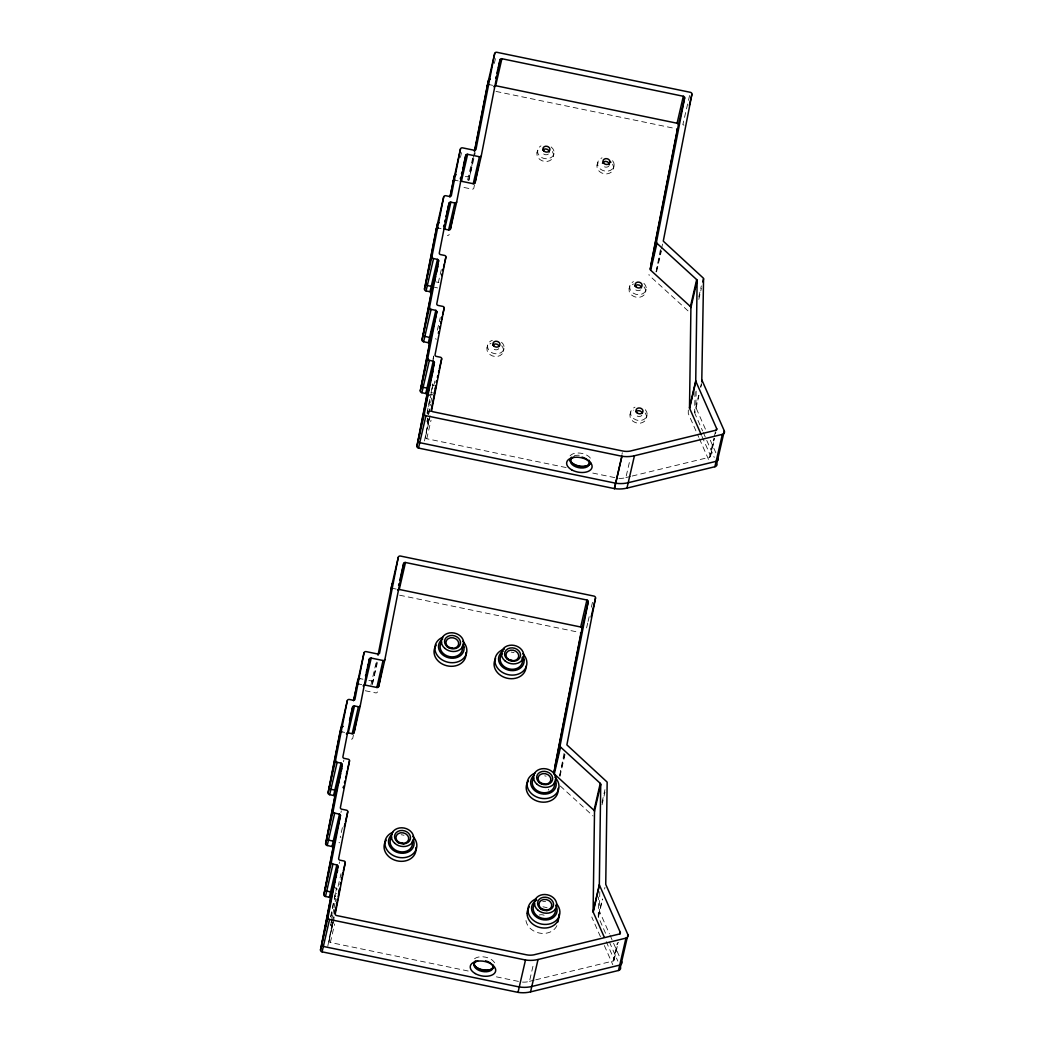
<?xml version="1.0" encoding="UTF-8"?>
<svg xmlns="http://www.w3.org/2000/svg" width="1045" height="1045" viewBox="0 0 1045 1045"><rect width="100%" height="100%" fill="white"/><g stroke="black" fill="none" stroke-linecap="round" stroke-linejoin="round"><path stroke-width="0.75" stroke-dasharray="5 3.75" d="M605.551 933.25L598.432 917.105A2.377 1.946 13 0 1 598.276 916.374L598.537 897.041M599.791 891.659L599.516 910.979A2.377 1.946 13 0 0 599.673 911.71L609.379 933.734M688.315 409.98L688.263 413.219A1.607 1.319 13 0 0 688.368 413.716L698.792 437.346M694.964 391.679L694.677 412.605L698.648 395.415M696.14 391.117L695.918 407.21A2.377 1.946 13 0 0 696.074 407.942L706.433 431.441M333.721 909.424L330.612 925.347L331.866 927.228L333.303 919.809M428.28 423.473L429.404 417.569M331.866 927.228L332.101 925.922L330.442 924.629M427.013 421.605L428.346 423.016M432.748 385.422L432.199 384.051L433.61 385.161M428.437 422.52L427.131 420.926L430.409 404.128M353.393 735.027L352.792 738.136A1.607 1.319 13 0 1 350.95 739.115L348.325 738.567M433.048 359.101L433.662 355.979M433.074 359.937L433.688 356.815M468.787 180.302L473.163 157.886M474.404 152.492L469.675 176.67L465.286 176.67M372.386 684.07L377.062 661.054M427.052 412.971L430.031 397.688M428.45 414.081L427.17 413.807L432.695 385.644L433.688 385.853M430.71 402.599L431.611 398.014M330.651 916.726L333.93 899.928M330.886 917.014L336.399 888.851L335.798 887.819M429.808 408.882L428.763 414.055M424.479 440.938L429.038 417.634M474.443 184.939L473.829 188.139A1.607 1.319 13 0 1 471.987 189.119L463.105 187.277M566.103 467.559L426.752 438.73A1.607 1.319 13 0 1 425.419 437.11L429.064 418.457M334.008 907.896L334.909 903.311M335.21 901.783L335.798 898.726L334.23 898.4M327.777 946.261L332.336 922.944M332.637 921.39L333.538 916.726M468.212 971.014L330.351 942.485A1.607 1.319 13 0 1 329.018 940.866L332.663 922.212M656.129 271.674L660.479 249.363M559.728 775.442L564.705 749.944M432.382 394.109L432.199 394.971L430.631 394.644M334.4 897.55L336.399 888.772L335.772 887.832L337.208 888.916M334.217 917.027L333.956 918.228M373.313 680.269L372.177 681.079L368.885 680.439M431.062 392.528L432.8 385.004L432.173 384.064M460.44 157.39L461.537 152.635M438.926 282.62A1.607 1.319 13 0 0 438.351 282.411L441.656 268.134M494.337 63.405L495.434 58.651M467.624 179.988L473.006 156.672M468.787 180.563L475.214 152.714M437.346 330.207L440.285 317.51M343.452 761.753L343.844 760.068M434.119 384.194L434.851 381.02M427.758 418.457L427.091 421.331L428.411 422.951L430.07 415.766M425.419 437.11L429.822 418.065M426.752 438.73L431.036 420.181M340.931 812.566L341.31 810.881M370.91 685.102L376.605 660.427M372.386 684.318L377.363 662.739M342.407 827.627L340.213 837.149A1.607 1.319 13 0 1 340.918 837.437M339.194 863.536L339.573 861.851M338.084 886.369L341.01 873.672M332.01 919.339L330.625 925.334M331.892 927.202L333.015 922.408M329.018 940.866L334.518 917.066M330.351 942.485L334.635 923.95M486.996 347.88L487.61 345.19M536.973 152.857L537.6 150.166M503.416 351.277L504.03 348.586M553.393 156.254L554.02 153.563M597.022 165.254L597.649 162.563M613.441 168.65L614.068 165.959M629.129 288.733L629.743 286.043M689.595 95.487L682.855 124.668A1.933 1.581 13 0 1 684.109 125.413M645.549 292.13L646.163 289.439M656.129 271.922L661.08 250.434M661.459 248.841L662.556 244.086M656.652 271.373L661.302 251.218M630.017 414.591L630.644 411.9M621.958 454.379L622.337 452.694M587.708 623.042L586.454 628.437A1.933 1.581 13 0 1 587.812 629.312M588.074 621.462L589.171 616.694M591.365 607.184L593.194 599.242M618.875 478.323A16.263 13.337 13 0 0 625.877 477.578L630.161 459.029M559.728 775.69L564.679 754.19M559.937 776.487L565.267 753.406M646.45 417.987L647.064 415.296M522.474 982.091A16.263 13.337 13 0 0 529.475 981.333L533.76 962.798M698.778 297.002L701.339 285.899M698.805 299.419L701.365 288.315M602.011 802.351L604.937 789.654M602.038 804.768L604.964 792.084M700.594 386.99L701.365 383.619M699 395.258L694.834 413.337L702.593 430.958M700.829 387.316L701.561 384.142M598.276 916.374L602.247 899.183M604.572 889.06L604.964 887.375M598.432 917.105L602.599 899.013M632.186 476.037L709.529 457.24L713.918 438.208M714.284 436.614L715.381 431.859M709.529 457.24A1.607 1.319 13 0 0 710.456 455.581L714.349 438.73M715.511 433.675L715.903 431.99M710.561 456.103L714.597 438.573M535.785 979.805L613.128 961.008L617.151 943.557M613.128 961.008A1.607 1.319 13 0 0 614.055 959.349L617.948 942.499M614.16 959.872L618.196 942.342M430.997 411.364L427.627 411.612M625.877 477.578L630.605 476.429M529.475 981.333L534.204 980.184M489.426 84.658L492.626 85.324M496.009 91.424L675.841 128.626M455.163 180.236L458.128 180.85M438.417 228.097L441.055 228.646M435.726 281.863L438.351 282.411M434.485 287.257L437.11 287.806A1.607 1.319 13 0 1 437.541 287.937M432.748 385.252L434.328 385.579M431.089 392.437L432.369 392.711M592.789 473.072L615.022 477.669M393.024 588.426L396.225 589.08M399.608 595.193L579.439 632.395M360.002 678.597L362.968 679.211M358.762 683.992L361.727 684.606M365.228 690.732L375.586 692.874A1.607 1.319 13 0 0 377.415 691.908M342.015 731.866L344.654 732.401M336.294 889.413L336.986 889.556M334.687 896.205L335.667 896.414M331.226 915.381L332.806 915.707L331.761 917.784M330.494 925.047L332.01 926.719M496.388 976.84L518.62 981.438M688.002 310.861L649.454 275.632A1.607 1.319 13 0 1 649.01 274.456M560.277 786.01L592.802 815.727A1.607 1.319 13 0 1 593.037 816.001M710.313 440.245L716.138 453.465M703.246 432.421L714.244 457.383M701.992 436.379L710.456 455.581M699.445 438.822L709.202 460.976M610.032 935.197L619.084 955.757M609.431 942.054L617.843 961.152M606.231 941.623L614.055 959.349M600.431 936.673L591.966 917.471A1.607 1.319 13 0 1 591.862 916.974M604.337 945.542L612.801 964.744M612.605 164.274A8.386 6.884 13 0 1 609.209 173.339A8.386 6.884 13 0 1 597.988 169.839A8.386 6.884 13 0 1 601.032 160.669M612.592 160.682A8.386 6.884 13 0 1 610.398 170.4A8.386 6.884 13 0 1 598.68 167.239A8.386 6.884 13 0 1 602.011 157.834M609.013 165.789A3.553 2.913 13 0 1 603.213 165.998M552.361 151.577A8.386 6.884 13 0 1 549.5 160.799A8.386 6.884 13 0 1 538.149 157.743A8.386 6.884 13 0 1 540.644 148.416M551.185 146.966A8.386 6.884 13 0 1 551.695 157.181A8.386 6.884 13 0 1 539.481 155.901A8.386 6.884 13 0 1 540.931 145.882M548.377 154.046A3.553 2.913 13 0 1 542.616 152.857M644.073 286.866A8.386 6.884 13 0 1 641.878 296.571A8.386 6.884 13 0 1 630.161 293.423A8.386 6.884 13 0 1 633.479 284.005M643.916 283.339A8.386 6.884 13 0 1 643.354 293.41A8.386 6.884 13 0 1 631.298 291.411A8.386 6.884 13 0 1 633.414 281.601M640.52 289.935A3.553 2.913 13 0 1 635.804 289.909M645.196 413.01A8.386 6.884 13 0 1 642.779 422.428A8.386 6.884 13 0 1 631.271 419.567A8.386 6.884 13 0 1 633.688 410.149M645.353 409.744A8.386 6.884 13 0 1 643.615 419.633A8.386 6.884 13 0 1 631.755 416.681A8.386 6.884 13 0 1 635.007 407.171M641.839 415.374A3.553 2.913 13 0 1 636.222 415.335M501.691 345.725A8.386 6.884 13 0 1 500.072 355.561A8.386 6.884 13 0 1 488.237 352.857A8.386 6.884 13 0 1 490.993 343.296M501.509 342.237A8.386 6.884 13 0 1 501.117 352.622A8.386 6.884 13 0 1 488.786 350.062A8.386 6.884 13 0 1 492.326 340.33M498.805 348.664A3.553 2.913 13 0 1 493.423 348.847M449.193 234.38A1.607 1.319 13 0 1 447.351 235.347M435.373 338.776A1.607 1.319 13 0 1 436.314 339.272M574.319 455.777A9.679 5.538 11 0 1 582.222 455.777M570.074 455.855A11.286 6.453 11 0 1 580.275 453.125A11.286 6.453 11 0 1 590.608 458.402M556.894 925.635A16.119 13.219 13 0 1 539.298 933.041A16.119 13.219 13 0 1 525.844 919.208M542.943 906.825A16.119 13.219 13 0 1 547.201 907.883M539.22 914.989A6.453 5.29 13 0 1 546.143 916.426M542.695 901.299A16.119 13.219 13 0 1 545.608 901.678M544.706 775.821A16.119 13.219 13 0 1 546.117 776.174M548.573 789.145A6.453 5.29 13 0 1 548.494 790.111M401.149 834.733A16.119 13.219 13 0 1 403.984 835.308M511.188 652.106A16.119 13.219 13 0 1 514.022 652.681M338.972 842.531A1.607 1.319 13 0 1 339.664 842.832M336.464 893.344A1.607 1.319 13 0 1 336.895 893.488M474.534 958.748A11.286 6.453 11 0 1 485.363 957.129A11.286 6.453 11 0 1 494.598 962.824"/><path stroke-width="1.5" d="M604.284 937.195L593.207 912.076A1.607 1.319 13 0 1 593.103 911.58L594.514 811.325L600.731 784.351A1.607 1.319 13 0 0 600.274 783.358L560.525 747.044A1.607 1.319 13 0 1 560.081 745.856L588.244 601.646A1.607 1.319 13 0 0 586.911 600.026L405.486 562.497A1.607 1.319 13 0 0 403.657 563.464L400.927 575.272M593.103 911.58L599.334 884.619L600.731 784.351M701.339 434.903L689.609 408.321A1.607 1.319 13 0 1 689.504 407.824L690.915 307.557L697.133 280.582A1.607 1.319 13 0 0 696.675 279.603L656.926 243.276A1.607 1.319 13 0 1 656.482 242.087L684.645 97.89A1.607 1.319 13 0 0 683.312 96.258L501.887 58.729A1.607 1.319 13 0 0 500.059 59.709L498.112 68.134M689.504 407.824L695.735 380.85L697.133 280.582M701.757 381.934L703.559 278.806A1.372 1.123 13 0 0 703.167 277.957L663.275 241.16L691.921 94.259A1.933 1.581 13 0 0 690.327 92.313L496.897 52.302A1.933 1.581 13 0 0 494.703 53.465L487.231 85.821L474.417 151.486M342.224 764.483L333.107 811.194A1.933 1.581 13 0 0 334.687 813.141L339.625 814.173L340.5 815.322L333.015 847.782L332.271 846.581L327.216 845.509A1.933 1.581 13 0 1 325.635 843.563L334.753 796.839L342.224 764.483A1.594 1.306 13 0 0 341.075 763.137L337.143 762.327A1.933 1.581 13 0 1 335.549 760.368L347.293 700.672A1.933 1.581 13 0 1 349.487 699.497L353.693 700.346L354.882 699.641L364.026 652.798A1.933 1.594 13 0 1 366.233 651.636L378.212 654.105L379.518 653.412L398.302 557.233A1.933 1.581 13 0 1 400.496 556.058L593.926 596.081A1.933 1.581 13 0 1 595.519 598.027L566.873 744.876L606.766 781.725A1.372 1.123 13 0 1 607.158 782.561L605.747 884.005A2.377 1.946 13 0 0 605.904 884.736L627.901 934.661L627.522 936.346M702.149 380.249A2.377 1.946 13 0 0 702.305 380.981L724.303 430.893L716.831 463.262A3.383 2.782 13 0 1 714.884 466.736L626.961 488.106A28.228 23.16 13 0 1 614.421 488.603L418.496 448.07A1.933 1.581 13 0 1 416.903 446.124L426.909 394.866A1.594 1.306 13 0 0 425.759 393.521L421.88 392.711A1.933 1.581 13 0 1 420.286 390.765L429.43 343.923L428.607 342.799L423.617 341.741A1.933 1.581 13 0 1 422.036 339.795L431.154 293.083L438.626 260.714A1.594 1.306 13 0 0 437.476 259.369L433.544 258.559A1.933 1.581 13 0 1 431.951 256.613L443.694 196.904A1.933 1.581 13 0 1 445.888 195.742L450.095 196.591L451.283 195.885L460.44 149.03A1.933 1.594 13 0 1 462.635 147.868L474.613 150.336L475.919 149.644L494.703 53.465M429.417 344.027L436.901 311.554L436.026 310.417L431.089 309.385A1.933 1.581 13 0 1 429.508 307.439L438.626 260.714M333.799 885.677L333.904 884.958L325.269 927.437L325.544 925.7M339.729 888.799L338.175 896.806M421.945 421.932L421.631 423.708L423.93 413.807M449.925 196.982L460.44 149.03M450.251 196.264L454.209 176.004A1.933 1.594 13 0 1 456.116 174.802M500.059 59.709L481.288 155.783A1.607 1.319 13 0 1 479.459 156.75L467.624 154.307A1.607 1.319 13 0 0 465.783 155.274L456.665 202.012A1.607 1.319 13 0 1 454.823 202.991L450.878 202.168A1.607 1.319 13 0 0 449.05 203.148L439.305 252.994A1.607 1.319 13 0 0 440.637 254.627L444.582 255.437A1.607 1.319 13 0 1 445.915 257.07L436.784 303.808A1.607 1.319 13 0 0 438.103 305.427L442.845 306.407A1.607 1.319 13 0 1 444.164 308.04L435.047 354.778A1.607 1.319 13 0 0 436.366 356.397L440.337 357.22A1.607 1.319 13 0 1 441.669 358.853L431.65 410.136A1.607 1.319 13 0 0 432.983 411.756L622.729 451.009A16.263 13.337 13 0 0 632.107 450.604L715.747 430.266A1.607 1.319 13 0 0 716.674 428.62L695.839 381.347A1.607 1.319 13 0 1 695.735 380.85M353.523 700.738L364.026 652.798M353.85 700.019L357.808 679.772A1.933 1.594 13 0 1 360.002 678.597M403.657 563.464L384.887 659.539A1.607 1.319 13 0 1 383.058 660.518L371.223 658.063A1.607 1.319 13 0 0 369.381 659.042L360.251 705.78A1.607 1.319 13 0 1 358.422 706.747L354.477 705.937A1.607 1.319 13 0 0 352.648 706.903L342.904 756.763A1.607 1.319 13 0 0 344.236 758.383L348.181 759.206A1.607 1.319 13 0 1 349.513 760.825L340.383 807.576A1.607 1.319 13 0 0 341.702 809.196L346.444 810.175A1.607 1.319 13 0 1 347.763 811.795L338.645 858.533A1.607 1.319 13 0 0 339.965 860.166L343.936 860.989A1.607 1.319 13 0 1 345.268 862.608L335.249 913.892A1.607 1.319 13 0 0 336.568 915.524L526.327 954.777A16.263 13.337 13 0 0 535.706 954.372L619.345 934.034A1.607 1.319 13 0 0 620.273 932.375L599.438 885.115A1.607 1.319 13 0 1 599.334 884.619M443.603 229.221A1.607 1.319 13 0 1 444.647 229.142L448.605 229.952A1.607 1.319 13 0 0 450.434 228.986L453.478 213.402M454.993 205.617L455.607 202.495M347.502 732.898A1.607 1.319 13 0 1 348.246 732.898L352.204 733.721A1.607 1.319 13 0 0 354.033 732.754L357.377 715.616M420.286 390.765L427.758 358.409L436.888 311.658M627.131 938.031L620.43 967.017A3.383 2.782 13 0 1 618.483 970.491L530.56 991.875A28.228 23.16 13 0 1 518.02 992.371L322.095 951.838A1.933 1.581 13 0 1 320.502 949.892L330.507 898.622A1.594 1.306 13 0 0 329.358 897.276L325.478 896.479A1.933 1.581 13 0 1 323.885 894.533L333.015 847.782M323.885 894.533L331.356 862.164L340.487 815.427M474.717 150.885L488.472 80.439A1.933 1.581 13 0 1 490.288 79.224M424.884 409.157L430.305 381.19L427.052 395.781L429.43 395.023M416.903 446.124L424.374 413.768L434.38 362.497A1.594 1.306 13 0 0 433.231 361.152L429.351 360.355A1.933 1.581 13 0 1 427.758 358.409M378.016 655.241L392.071 584.194A1.933 1.581 13 0 1 393.429 583.019M320.502 949.892L327.973 917.523L337.979 866.266A1.594 1.306 13 0 0 336.83 864.92L332.95 864.11A1.933 1.581 13 0 1 331.356 862.164M460.336 181.36A1.607 1.319 13 0 1 461.394 181.268L473.241 183.724A1.607 1.319 13 0 0 475.07 182.757L478.505 165.136M430.997 411.364L436.065 385.409M363.164 686.003A1.607 1.319 13 0 1 364.992 685.037L376.84 687.479A1.607 1.319 13 0 0 378.669 686.513L382.418 667.298M334.792 912.167L335.38 909.124M334.896 913.604L337.574 899.863M651.205 263.236L677.173 130.246A1.607 1.319 13 0 0 676.624 128.979M690.915 307.557A1.607 1.319 13 0 0 690.445 306.564L650.695 270.25A1.607 1.319 13 0 1 650.251 269.061L678.414 124.851L684.645 97.89M554.804 767.004L580.772 634.015A1.607 1.319 13 0 0 580.484 632.996M594.514 811.325A1.607 1.319 13 0 0 594.043 810.332L554.294 774.005A1.607 1.319 13 0 1 553.85 772.83L582.013 628.62L588.244 601.646M431.154 293.083A1.594 1.306 13 0 0 430.004 291.738L426.073 290.928A1.933 1.581 13 0 1 424.479 288.969L436.222 229.26L443.694 196.904M334.753 796.839A1.594 1.306 13 0 0 333.603 795.493L329.671 794.683A1.933 1.581 13 0 1 328.078 792.737L339.821 733.028L347.293 700.672M330.651 899.549L332.036 892.952M337.169 899.954L337.313 899.275M434.184 393.233L434.498 391.797M424.492 288.969L431.951 256.613M426.073 290.928L433.544 258.559M443.603 226.739L443.981 225.054M444.765 221.684L445.157 219.999M445.928 216.629L446.32 214.943M446.711 213.258L447.495 209.888M447.874 208.203L449.05 203.148M430.004 291.738L437.476 259.369M444.647 229.142L450.878 202.168M434.798 279.903L434.406 281.588A1.607 1.319 13 0 1 433.139 280.596M435.19 278.218L435.582 276.533M436.353 273.163L437.137 269.793M437.528 268.108L437.907 266.423M422.036 339.795L429.508 307.439M448.605 229.952L454.823 202.991M460.336 178.878L460.727 177.193M461.511 173.823L461.89 172.125M462.674 168.754L463.066 167.069M463.457 165.384L465.783 155.274M423.617 341.741L431.089 309.385M450.434 228.986L456.665 202.012M461.394 181.268L467.624 154.307M441.63 275.606L442.022 273.921M442.793 270.55L443.184 268.865M443.576 267.18L444.347 263.81M444.739 262.125L445.915 257.07M428.359 342.721L435.83 310.365M433.048 327.346L431.885 332.401A1.607 1.319 13 0 1 431.062 332.01M433.44 325.661L434.211 322.291M434.602 320.606L434.994 318.921M328.091 792.737L335.549 760.368M421.88 392.711L429.351 360.355M329.671 794.683L337.143 762.327M495.774 78.244L496.166 76.559M496.937 73.189L497.72 69.819M438.338 333.316L438.717 331.631M439.501 328.261L439.893 326.576M440.663 323.205L441.055 321.52M441.447 319.835L442.218 316.465M442.61 314.78L444.164 308.04M494.755 85.729A1.607 1.319 13 0 1 495.657 85.703L501.887 58.729M349.526 720.384L352.648 706.903M473.241 183.724L479.459 156.75M425.759 393.521L433.231 361.152M333.603 795.493L341.075 763.137M475.07 182.757L481.288 155.783M348.246 732.898L354.477 705.937M426.909 394.866L434.38 362.497M430.527 381.686L430.135 383.371A1.607 1.319 13 0 1 429.012 382.64M430.919 380.001L431.703 376.631M432.081 374.946L432.865 371.576M338.789 781.987L338.005 785.357A1.607 1.319 13 0 1 336.96 784.743M339.181 780.301L339.952 776.931M340.343 775.246L340.735 773.561M341.506 770.191L341.898 768.506M325.635 843.563L333.107 811.194M352.204 733.721L358.422 706.747M365.489 675.893L365.881 674.208M366.272 672.523L367.043 669.153M367.435 667.468L368.219 664.097M368.611 662.412L369.381 659.042M418.496 448.07L425.968 415.714A1.933 1.581 13 0 1 424.374 413.768M327.216 845.509L334.687 813.141M354.033 732.754L360.251 705.78M364.992 685.037L371.223 658.063M436.222 382.444L436.601 380.759M437.385 377.389L437.777 375.704M438.547 372.334L438.939 370.648M439.331 368.963L441.669 358.853M435.164 388.923L435.83 386.049M343.674 786.114L343.282 787.799A1.607 1.319 13 0 0 343.296 787.421M344.445 782.744L344.837 781.059M345.621 777.689L345.999 776.004M346.391 774.319L347.175 770.936M347.567 769.251L349.513 760.825M398.302 557.233L390.83 589.589A1.933 1.581 13 0 1 392.358 588.387M332.023 846.502L339.494 814.146M335.863 834.472L335.484 836.157A1.607 1.319 13 0 1 334.909 835.948M336.255 832.787L337.039 829.417M337.43 827.731L337.809 826.046M338.593 822.676L338.985 820.991M339.756 817.621L340.147 815.936M325.478 896.479L332.95 864.11M398.589 585.383L398.981 583.698M399.765 580.328L400.535 576.958M344.262 826.974L345.046 823.604M345.438 821.919L347.763 811.795M397.636 589.981A1.607 1.319 13 0 1 399.255 589.458L405.486 562.497M376.84 687.479L383.058 660.518M329.358 897.276L336.83 864.92M378.669 686.513L384.887 659.539M330.507 898.622L337.979 866.266M334.518 883.756L333.734 887.127A1.607 1.319 13 0 1 332.806 886.63M334.909 882.071L335.301 880.386M336.072 877.016L336.464 875.331M337.248 871.961L337.626 870.276M322.095 951.838L329.567 919.469A1.933 1.581 13 0 1 327.973 917.523M340.2 884.527L340.592 882.842M341.375 879.472L341.767 877.787M342.146 876.089L342.93 872.719M343.322 871.034L345.268 862.608M339.089 891.241L339.756 888.368M678.414 124.851A1.607 1.319 13 0 0 677.095 123.232L683.312 96.258M650.251 269.061L656.482 242.087M650.695 270.25L656.926 243.276M689.36 105.362L691.921 94.259M582.013 628.62A1.607 1.319 13 0 0 580.693 627L586.911 600.026M553.85 772.83L560.081 745.856M554.294 774.005L560.525 747.044M591.13 617.059L595.519 598.027M626.961 488.106L634.433 455.751L722.356 434.367A3.383 2.782 13 0 0 724.303 430.893M518.02 992.371L525.491 960.002A28.228 23.16 13 0 0 538.031 959.506L625.955 938.136A3.383 2.782 13 0 0 627.901 934.661M530.56 991.875L538.031 959.506M690.445 306.564L696.675 279.603M702.828 281.967L703.559 278.806M594.043 810.332L600.274 783.358M689.609 408.321L695.839 381.347M593.207 912.076L599.438 885.115M716.295 430.305L716.674 428.62M714.884 466.736L722.356 434.367M619.894 934.06L620.273 932.375M618.483 970.491L625.955 938.136M495.657 85.703L677.095 123.232M425.968 415.714L621.893 456.247A28.228 23.16 13 0 0 634.433 455.751M399.255 589.458L580.693 627M329.567 919.469L525.478 960.002M430.631 337.796A1.607 1.319 13 0 1 430.07 337.587L424.871 336.346A1.933 1.581 13 0 1 423.277 334.4L432.395 287.688A1.594 1.306 13 0 0 431.258 286.343L427.327 285.533A1.933 1.581 13 0 1 425.733 283.574L437.463 223.878A1.933 1.581 13 0 1 439.37 222.663M430.031 337.483L430.671 338.58L421.54 385.37A1.933 1.581 13 0 0 423.134 387.316L427.013 388.126A1.594 1.306 13 0 1 428.163 389.471L418.144 440.729A1.933 1.581 13 0 0 419.737 442.675L615.662 483.208A28.228 23.16 13 0 0 628.215 482.712L716.125 461.341A3.383 2.782 13 0 0 718.085 457.867M621.684 961.622A3.383 2.782 13 0 1 619.724 965.097L531.814 986.48A28.228 23.16 13 0 1 519.274 986.976L323.336 946.443A1.933 1.581 13 0 1 321.742 944.497L331.761 893.227A1.594 1.306 13 0 0 330.612 891.881L326.732 891.085A1.933 1.581 13 0 1 325.139 889.138L334.282 842.231L333.459 841.173L328.47 840.115A1.933 1.581 13 0 1 326.876 838.168L335.994 791.444A1.594 1.306 13 0 0 334.857 790.098L330.925 789.288A1.933 1.581 13 0 1 329.332 787.342L341.062 727.633A1.933 1.581 13 0 1 343.269 726.471M609.64 161.4A8.386 6.884 13 0 1 610.92 162.302M487.231 85.821A1.933 1.581 13 0 1 489.047 84.619M452.968 181.399A1.933 1.594 13 0 1 455.058 180.21M436.222 229.26A1.933 1.581 13 0 1 438.417 228.097M493.828 86.67A1.607 1.319 13 0 1 494.037 86.212M602.456 163.255A3.553 2.913 13 0 1 609.366 164.679M542.825 150.088A3.553 2.913 13 0 1 549.317 151.982M634.811 286.199A3.553 2.913 13 0 1 641.473 287.871M635.869 411.821A3.553 2.913 13 0 1 642.335 413.428M492.665 345.346A3.553 2.913 13 0 1 499.236 346.431M433.166 286.983A1.607 1.319 13 0 1 432.121 286.369M428.894 388.766A1.607 1.319 13 0 1 427.954 388.27M581.974 457.083A9.679 5.538 11 0 1 588.466 465.835A9.679 5.538 11 0 1 573.836 465.835A9.679 5.538 11 0 1 574.058 457.07M589.119 460.244A9.679 5.538 11 0 1 579.361 466.462A9.679 5.538 11 0 1 571.785 457.174M590.974 463.105A11.286 6.453 11 0 1 580.615 466.24A11.286 6.453 11 0 1 569.956 460.623M527.346 913.343A16.119 13.219 13 0 1 528.091 912.233M557.821 920.906A16.119 13.219 13 0 1 557.782 922.147M555.431 908.967A11.286 9.261 13 0 1 542.002 918.228A11.286 9.261 13 0 1 534.7 903.794M556.867 904.199A16.119 13.219 13 0 1 552.831 922.787A16.119 13.219 13 0 1 530.337 917.131A16.119 13.219 13 0 1 535.928 898.922M555.705 905.231A12.906 10.581 13 0 1 550.728 918.973A12.906 10.581 13 0 1 533.59 914.284A12.906 10.581 13 0 1 536.83 900.072M356.567 685.167A1.933 1.594 13 0 1 358.762 683.992M339.821 733.028A1.933 1.581 13 0 1 342.015 731.866M346.417 733.877A1.607 1.319 13 0 1 347.058 733.054M558.957 914.231A16.119 13.219 13 0 1 539.769 927.464A16.119 13.219 13 0 1 529.332 906.851M541.075 909.45A6.453 5.29 13 0 1 546.875 910.652M554.346 782.196A11.286 9.261 13 0 1 541.65 792.502A11.286 9.261 13 0 1 533.799 777.937M554.921 777.193A16.119 13.219 13 0 1 552.818 796.46A16.119 13.219 13 0 1 529.737 791.679A16.119 13.219 13 0 1 535.027 773.078M555.091 779.897A12.906 10.581 13 0 1 550.01 793.037A12.906 10.581 13 0 1 533.316 789.223A12.906 10.581 13 0 1 534.426 775.168M558.056 788.374A16.119 13.219 13 0 1 538.867 801.606A16.119 13.219 13 0 1 528.43 780.994M540.801 783.502A6.453 5.29 13 0 1 544.889 784.168M412.213 841.343A11.286 9.261 13 0 1 399.517 851.649A11.286 9.261 13 0 1 391.666 837.084M412.788 836.34A16.119 13.219 13 0 1 410.685 855.594A16.119 13.219 13 0 1 387.604 850.826A16.119 13.219 13 0 1 392.894 832.212M413.206 839.553A12.906 10.581 13 0 1 407.498 852.341A12.906 10.581 13 0 1 391.052 848.213A12.906 10.581 13 0 1 392.293 834.315M415.923 847.521A16.119 13.219 13 0 1 396.734 860.753A16.119 13.219 13 0 1 386.297 840.141M398.041 842.74A6.453 5.29 13 0 1 403.84 843.942M462.203 646.306A11.286 9.261 13 0 1 449.494 656.613A11.286 9.261 13 0 1 441.656 642.061M462.778 641.303A16.119 13.219 13 0 1 460.675 660.571A16.119 13.219 13 0 1 437.581 655.803A16.119 13.219 13 0 1 442.871 637.189M462.948 644.007A12.906 10.581 13 0 1 457.671 657.24A12.906 10.581 13 0 1 440.912 653.034A12.906 10.581 13 0 1 442.753 638.952M465.9 652.498A16.119 13.219 13 0 1 446.724 665.73A16.119 13.219 13 0 1 436.287 645.105M462.987 646.058A16.119 13.219 13 0 1 463.889 647.273M448.645 647.613A6.453 5.29 13 0 1 452.746 648.292M521.951 657.788A11.286 9.261 13 0 1 509.555 669.022A11.286 9.261 13 0 1 502.318 653.726M522.827 653.713A16.119 13.219 13 0 1 520.279 673.215A16.119 13.219 13 0 1 497.054 667.376A16.119 13.219 13 0 1 504.395 649.076M522.996 656.417A12.906 10.581 13 0 1 517.536 669.714A12.906 10.581 13 0 1 500.712 665.116A12.906 10.581 13 0 1 503.311 651.035M526.066 666.174A16.119 13.219 13 0 1 506.786 678.14A16.119 13.219 13 0 1 495.591 658.611M523.036 658.454A16.119 13.219 13 0 1 523.937 659.682M508.693 660.009A6.453 5.29 13 0 1 513.343 660.976M336.764 790.751A1.607 1.319 13 0 1 335.941 790.36M334.23 841.552A1.607 1.319 13 0 1 333.812 841.421M332.493 892.521A1.607 1.319 13 0 1 331.801 892.234M485.572 960.838A9.679 5.538 11 0 1 492.064 969.603A9.679 5.538 11 0 1 477.434 969.59A9.679 5.538 11 0 1 477.656 960.838M493.175 965.136A9.679 5.538 11 0 1 482.019 970.034A9.679 5.538 11 0 1 475.384 960.93M493.723 967.879A11.286 6.453 11 0 1 483.704 969.943A11.286 6.453 11 0 1 473.986 965.031M621.893 456.247L614.421 488.603L621.893 456.247M603.997 163.451A3.553 2.913 13 0 0 609.875 162.563A3.553 2.913 13 0 0 605.564 158.657A3.553 2.913 13 0 0 603.997 163.451M543.949 151.055A3.553 2.913 13 0 0 549.827 150.166A3.553 2.913 13 0 0 545.516 146.261A3.553 2.913 13 0 0 543.949 151.055M493.958 346.078A3.553 2.913 13 0 0 499.85 345.19A3.553 2.913 13 0 0 495.539 341.284A3.553 2.913 13 0 0 493.958 346.078M636.091 286.931A3.553 2.913 13 0 0 641.983 286.056A3.553 2.913 13 0 0 637.672 282.137A3.553 2.913 13 0 0 636.091 286.931M636.993 412.788A3.553 2.913 13 0 0 642.884 411.9A3.553 2.913 13 0 0 638.573 407.994A3.553 2.913 13 0 0 636.993 412.788M571.615 469.793A12.906 7.38 11 0 0 592.006 467.481A12.906 7.38 11 0 0 574.489 457.331A12.906 7.38 11 0 0 571.615 469.793M537.757 909.986A11.286 9.261 13 0 0 556.41 906.969A11.286 9.261 13 0 0 542.538 894.664A11.286 9.261 13 0 0 537.757 909.986M540.892 908.262A6.453 5.29 13 0 0 551.564 906.537A6.453 5.29 13 0 0 543.622 899.51A6.453 5.29 13 0 0 540.892 908.262M540.226 908.445A8.06 6.61 13 0 0 553.393 905.819A8.06 6.61 13 0 0 543.087 897.355A8.06 6.61 13 0 0 540.226 908.445M536.856 784.129A11.286 9.261 13 0 0 555.522 781.111A11.286 9.261 13 0 0 541.637 768.806A11.286 9.261 13 0 0 536.856 784.129M539.991 782.405A6.453 5.29 13 0 0 550.663 780.68A6.453 5.29 13 0 0 542.721 773.653A6.453 5.29 13 0 0 539.991 782.405M539.324 782.587A8.06 6.61 13 0 0 552.491 779.962A8.06 6.61 13 0 0 542.185 771.497A8.06 6.61 13 0 0 539.324 782.587M394.723 843.276A11.286 9.261 13 0 0 413.389 840.258A11.286 9.261 13 0 0 399.503 827.953A11.286 9.261 13 0 0 394.723 843.276M397.858 841.552A6.453 5.29 13 0 0 408.53 839.827A6.453 5.29 13 0 0 400.588 832.8A6.453 5.29 13 0 0 397.858 841.552M397.191 841.734A8.06 6.61 13 0 0 410.358 839.109A8.06 6.61 13 0 0 400.052 830.644A8.06 6.61 13 0 0 397.191 841.734M444.7 648.253A11.286 9.261 13 0 0 463.366 645.235A11.286 9.261 13 0 0 449.481 632.93A11.286 9.261 13 0 0 444.7 648.253M447.848 646.528A6.453 5.29 13 0 0 458.507 644.804A6.453 5.29 13 0 0 450.578 637.777A6.453 5.29 13 0 0 447.848 646.528M447.182 646.711A8.06 6.61 13 0 0 460.349 644.086A8.06 6.61 13 0 0 450.042 635.621A8.06 6.61 13 0 0 447.182 646.711M504.748 660.649A11.286 9.261 13 0 0 523.414 657.632A11.286 9.261 13 0 0 509.542 645.327A11.286 9.261 13 0 0 504.748 660.649M507.896 658.925A6.453 5.29 13 0 0 518.555 657.2A6.453 5.29 13 0 0 510.626 650.173A6.453 5.29 13 0 0 507.896 658.925M507.23 659.108A8.06 6.61 13 0 0 520.397 656.482A8.06 6.61 13 0 0 510.091 648.018A8.06 6.61 13 0 0 507.23 659.108M475.214 973.561A12.906 7.38 11 0 0 495.604 971.249A12.906 7.38 11 0 0 478.087 961.1A12.906 7.38 11 0 0 475.214 973.561"/></g></svg>
